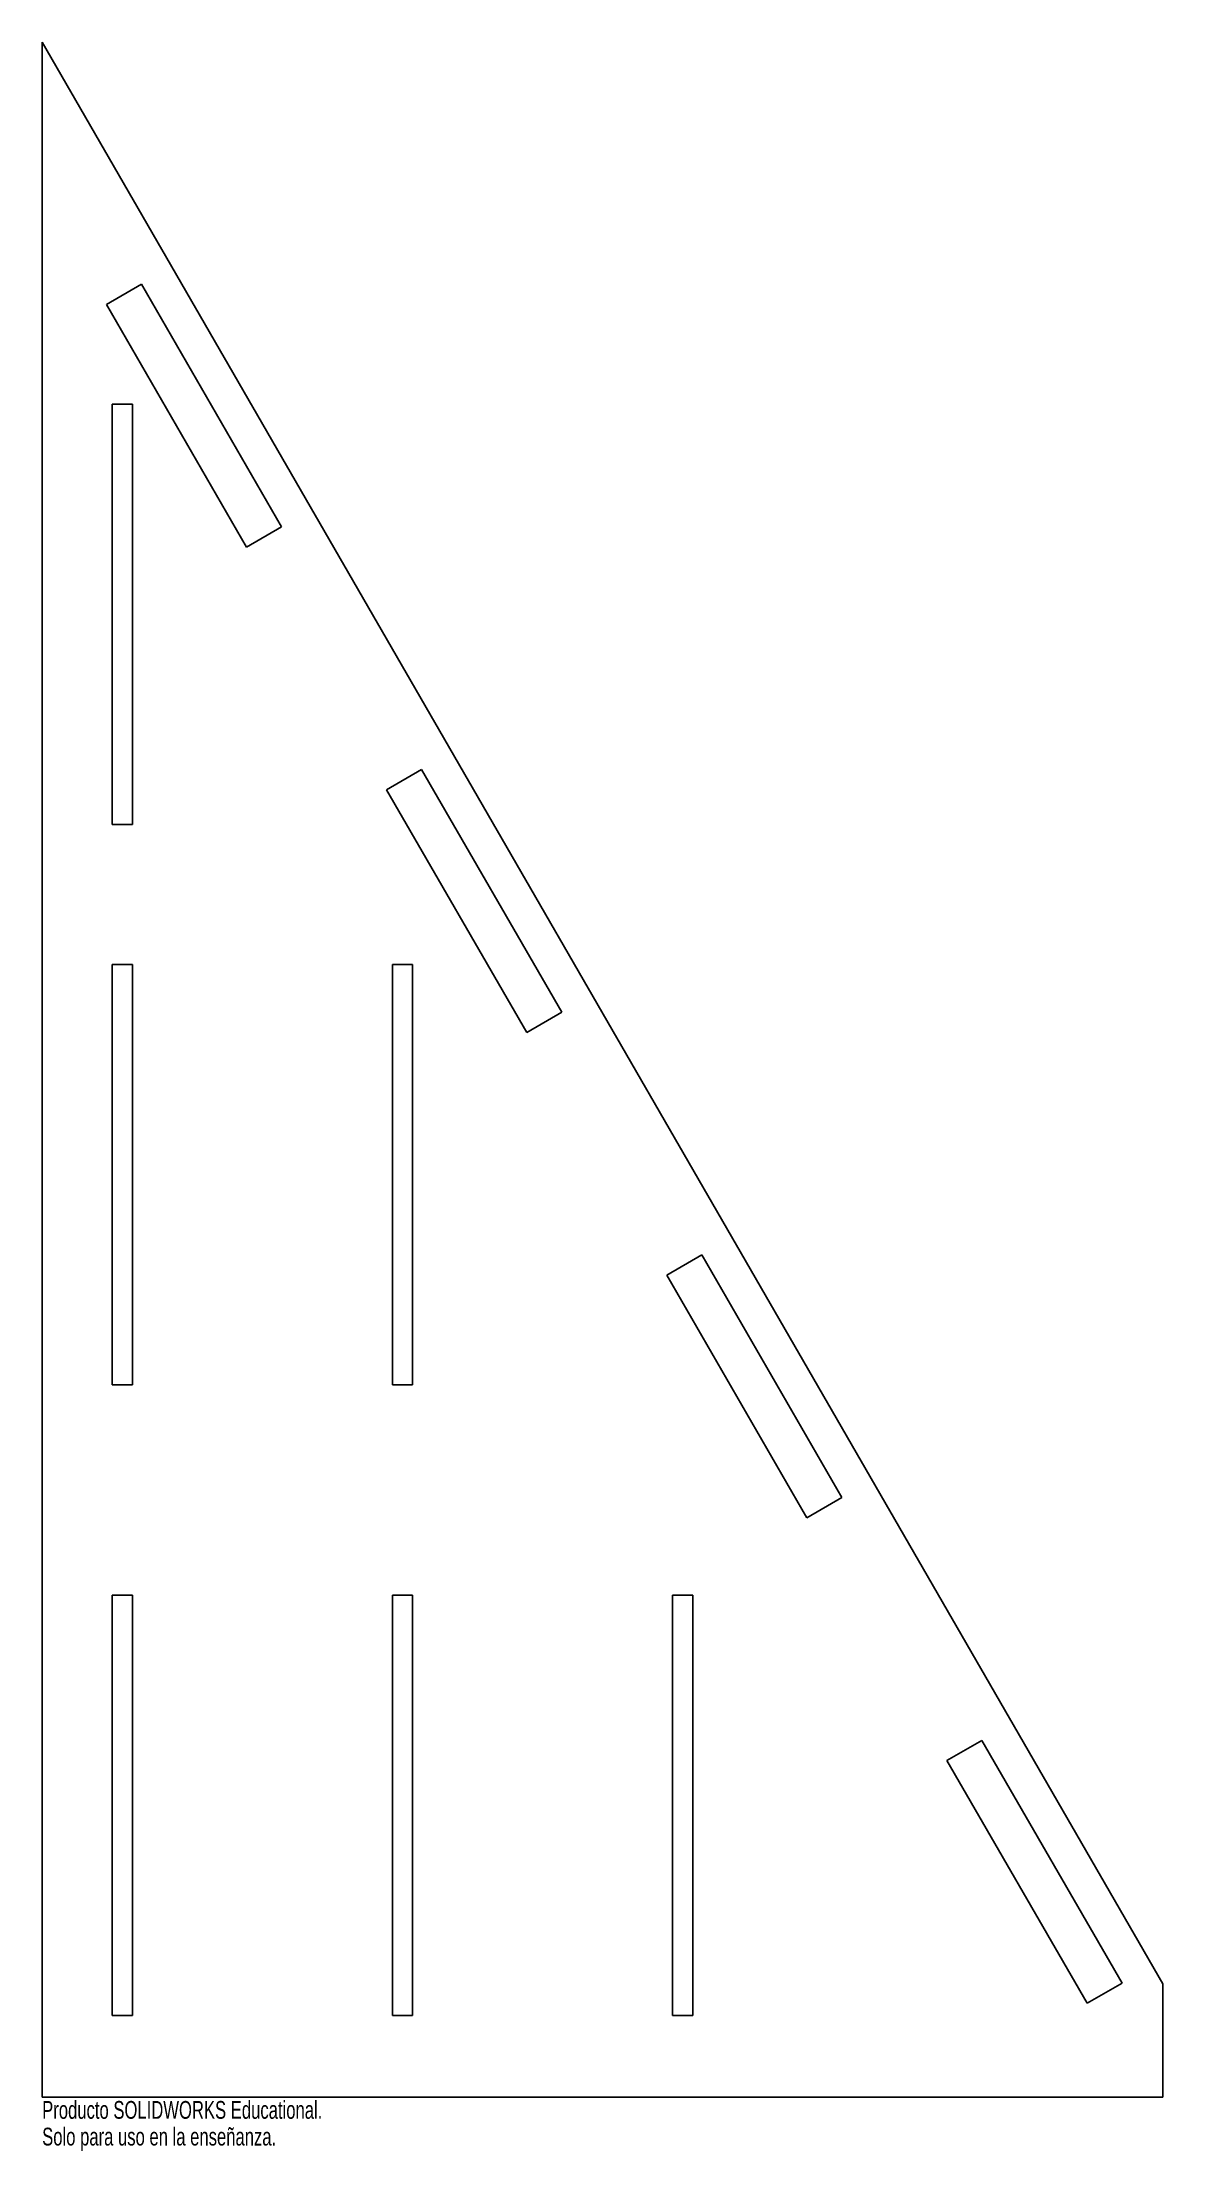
# Model space of a CAD drawing. Header units: inches. Extents: x 0 to 12, y -22.6 to 0.
import ezdxf

# ---------------------------------------------------------------- set-up
doc = ezdxf.new("R2010")
doc.units = ezdxf.units.IN
doc.header["$MEASUREMENT"] = 0
doc.styles.add('SLDTEXTSTYLE0', font='TXT', dxfattribs={"width": 0.7})

msp = doc.modelspace()

# ---------------------------------------------------------------- linework, layer by layer
at = {"color": 7, "linetype": 'Continuous', "lineweight": 25}
for p, q in [((0, 0), (0, -22)), ((12, -20.785), (0, 0)), ((0.688, -2.807), (1.063, -2.59)), ((2.563, -5.188), (1.063, -2.59)), ((0.688, -2.807), (2.188, -5.405)), ((0.75, -3.875), (0.967, -3.875)), ((0.75, -3.875), (0.75, -8.375)), ((0.967, -3.875), (0.967, -8.375)), ((2.563, -5.188), (2.188, -5.405)), ((3.688, -8.003), (4.063, -7.787)), ((5.563, -10.385), (4.063, -7.787)), ((3.688, -8.003), (5.188, -10.601)), ((0.75, -8.375), (0.967, -8.375)), ((0.967, -9.875), (0.75, -9.875)), ((0.75, -9.875), (0.75, -14.375)), ((0.967, -9.875), (0.967, -14.375)), ((3.967, -9.875), (3.75, -9.875)), ((3.75, -9.875), (3.75, -14.375)), ((3.967, -9.875), (3.967, -14.375)), ((5.563, -10.385), (5.188, -10.601)), ((6.688, -13.199), (7.063, -12.983)), ((8.563, -15.581), (7.063, -12.983)), ((6.688, -13.199), (8.188, -15.797)), ((0.967, -14.375), (0.75, -14.375)), ((3.967, -14.375), (3.75, -14.375)), ((8.563, -15.581), (8.188, -15.797)), ((0.967, -16.625), (0.75, -16.625)), ((0.75, -16.625), (0.75, -21.125)), ((0.967, -16.625), (0.967, -21.125)), ((3.967, -16.625), (3.75, -16.625)), ((3.75, -16.625), (3.75, -21.125)), ((3.967, -16.625), (3.967, -21.125)), ((6.967, -16.625), (6.75, -16.625)), ((6.75, -16.625), (6.75, -21.125)), ((6.967, -16.625), (6.967, -21.125)), ((9.688, -18.395), (10.063, -18.179)), ((11.563, -20.777), (10.063, -18.179)), ((9.688, -18.395), (11.188, -20.993)), ((11.563, -20.777), (11.188, -20.993)), ((12, -22), (12, -20.785)), ((0.967, -21.125), (0.75, -21.125)), ((3.967, -21.125), (3.75, -21.125)), ((6.967, -21.125), (6.75, -21.125)), ((0, -22), (12, -22))]:
    msp.add_line(p, q, dxfattribs=at)

# ---------------------------------------------------------------- texts
at = {"color": 7, "linetype": 'Continuous', "char_height": 0.1903, "attachment_point": 1, "style": 'SLDTEXTSTYLE0'}
for s, insert in [('Producto SOLIDWORKS Educational.', (0, -22.04)), ('Solo para uso en la enseñanza.', (0, -22.326))]:
    msp.add_mtext(s, dxfattribs=dict(at, insert=insert))

doc.saveas('drawing.dxf')
